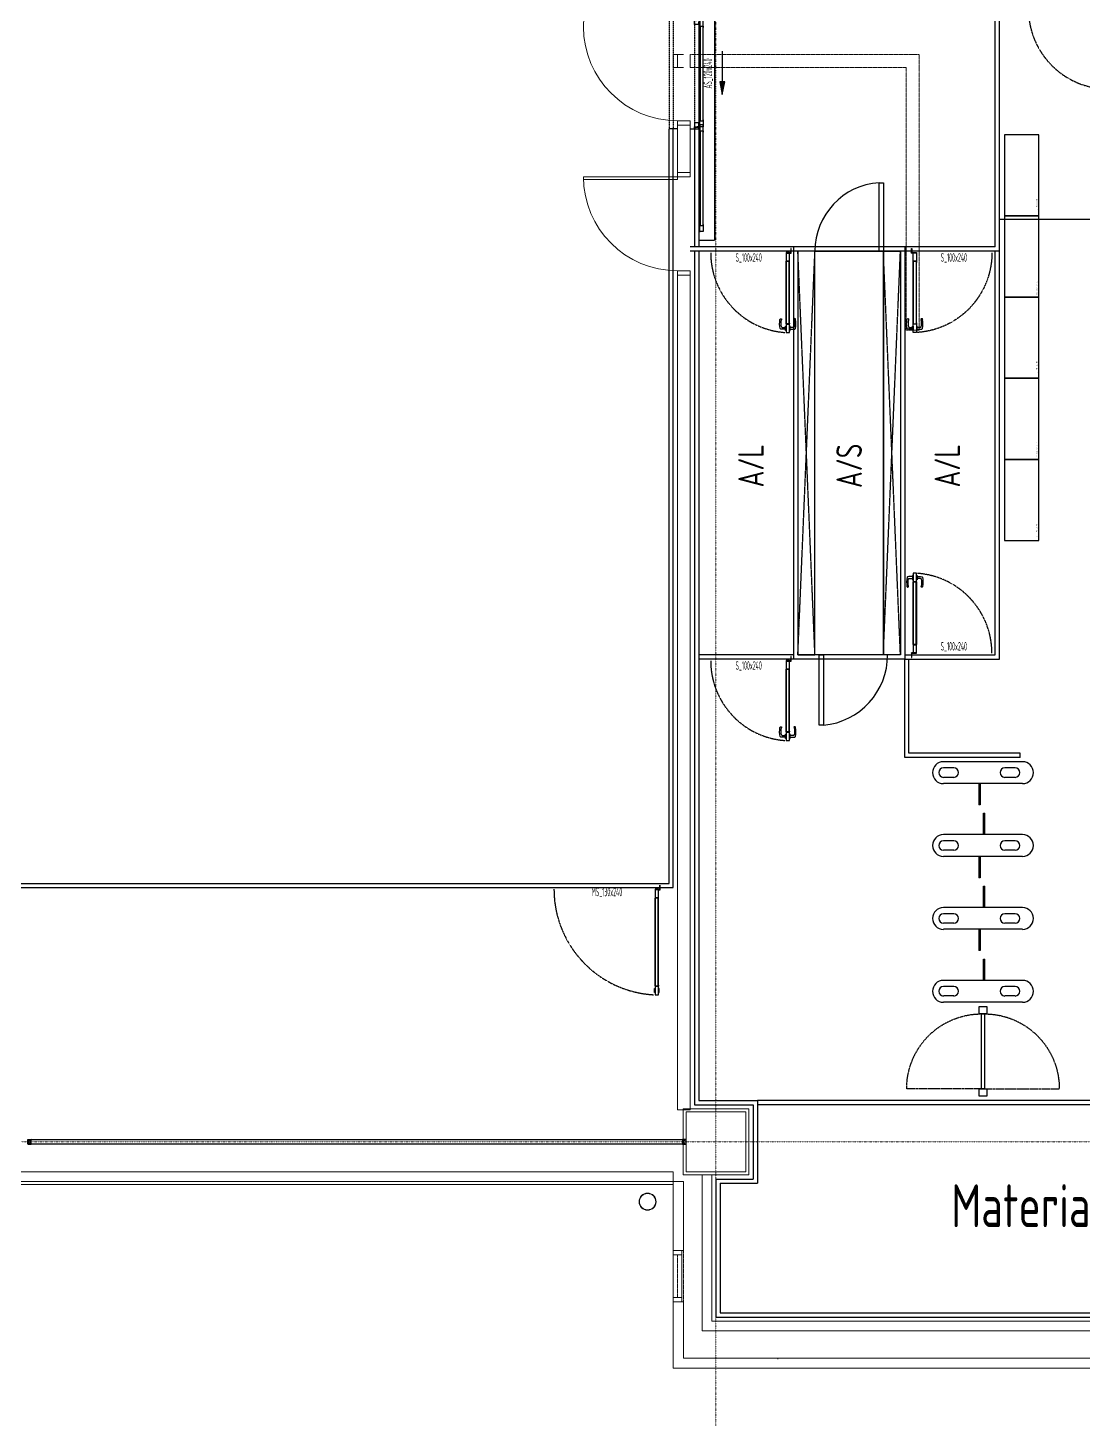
# Model space of a CAD drawing. Extents: x -32000 to 290600, y -106160 to 131250.
# Drawn here: x 235550 to 247895, y -3245 to 13038 of the extents above; entities that cross this region are included whole.
import ezdxf
from ezdxf.enums import TextEntityAlignment as Align

# ---------------------------------------------------------------- set-up
doc = ezdxf.new("R2010")
doc.units = 0
doc.header["$LTSCALE"] = 5
for name, pattern in [('H12PL3$0$JJP_三點線', [0.9, 0.3, -0.15, 0, -0.15, 0, -0.15, 0, -0.15]), ('H12PL3$0$JJP_虛線(退縮線、投影線、地下室範圍、非屬本工程、圖面分區)', [0.45, 0.3, -0.15]), ('XFDP30$0$18P3-XFDPB1-TG$0$14P5-XFDP10-TG$0$HIDDEN', [0.3, 0.2, -0.1]), ('XFDP30$0$HIDDEN', [0.3, 0.2, -0.1]), ('XFDP30$0$HIDDEN2', [0.1875, 0.125, -0.0625])]:
    doc.linetypes.add(name, pattern=pattern)
for name, color, linetype in [('H12PL3$0$A-OBJE-MEP', 252, 'Continuous'), ('H12PL3$0$A-WALL-EX', 252, 'Continuous'), ('H12PL3$0$A-WALL-IN', 252, 'Continuous'), ('H12PL3$0$Door', 252, 'Continuous'), ('H12PL3$0$S-COL', 252, 'Continuous'), ('H12PL3$0$S-GRID', 252, 'Continuous'), ('H12PL3$0$Window', 252, 'Continuous'), ('XFDP30$0$A-C1-PVC', 9, 'XFDP30$0$ZIGZAG'), ('XFDP30$0$A-CR-TXT', 9, 'Continuous'), ('XFDP30$0$A-Door (50K)', 9, 'Continuous'), ('XFDP30$0$A-Door (8K)', 9, 'Continuous'), ('XFDP30$0$A-EQ (50K)', 9, 'Continuous'), ('XFDP30$0$A-Partition-Col (50K)', 9, 'Continuous'), ('XFDP30$0$A-W-P1S (50K)', 9, 'Continuous'), ('XFDP30$0$A-W-P1S (8K)', 9, 'Continuous'), ('XFDP30$0$A-W-P2D (50K)', 9, 'Continuous'), ('XFDP30$0$A-W-P2D (8K)', 9, 'Continuous'), ('XFDP30$0$A-W-R1 (Rockwool) (50K)', 9, 'Continuous'), ('XFDP30$0$B-Eq pattern (Belong to quotation) (50K)', 9, 'Continuous'), ('XFDP30$0$TG-a-as (50K)', 9, 'Continuous')]:
    doc.layers.add(name, color=color, linetype=linetype)
doc.styles.add('XFDP30$0$AA-TXT', font='isocp.shx', dxfattribs={"width": 0.8, "bigfont": 'china.shx'})
doc.linetypes.add('XFDP30$0$ZIGZAG', pattern='A,0.0001,-0.2,[131,ltypeshp.shx,S=0.2,R=0,X=-0.2,Y=0],-0.4,[131,ltypeshp.shx,S=0.2,R=180,X=0.2,Y=0],-0.2', length=0.8001)

# ---------------------------------------------------------------- blocks, each defined once
blk = doc.blocks.new('XFDP30$0$GAD2205')
blk.add_lwpolyline([(0, 1), (0, 1), (-18, 1, -0.414214), (-18, 2), (-18, 3, -0.414214), (-18, 3), (-14, 3, 0.414214), (-13, 4), (-13, 4, 0.414214), (-14, 4), (-18, 4, -0.414214), (-18, 5), (-18, 12, -0.414214), (-18, 12), (-18, 12, 0.414214), (-18, 12), (-18, 14, 0.72636), (-19, 14), (-19, 13, 0.158507), (-19, 13), (-19, 0, 0.414214), (-19, 0), (19, 0, 0.414214), (19, 0), (19, 13, 0.158507), (19, 13), (19, 14, 0.72636), (18, 14), (18, 12, 0.414214), (18, 12, -0.414214), (18, 12), (18, 5, -0.414214), (18, 4), (14, 4, 0.414214), (13, 4), (13, 4, 0.414214), (14, 3), (18, 3, -0.414214), (18, 3), (18, 2, -0.414214), (18, 1), (0, 1)], format="xyb", close=True)
blk = doc.blocks.new('XFDP30$0$Door-S100')
for p, q in [((8.8, 90.4), (8.8, 95.3)), ((8.8, 95.3), (9.6, 95.3)), ((9.6, 90.4), (8.8, 90.4)), ((9.6, 95.3), (9.6, 90.4)), ((9.6, 94), (13.6, 94)), ((13.5, 91.8), (9.6, 91.8)), ((13.6, 94), (15, 93.9))]:
    blk.add_line(p, q)
at = {"ltscale": 5}
for points in [[(8.8, 87.8), (8.8, 97.9), (4.8, 97.9), (4.8, 87.8)], [(5, 87.5), (5, 14.8), (5, 14.8), (5, 87.5)], [(8.6, 14.8), (8.5, 14.8), (8.5, 87.5), (8.6, 87.5)], [(8.8, 4.3), (8.8, 14.4), (4.8, 14.4), (4.8, 4.3)]]:
    blk.add_lwpolyline(points, close=True, dxfattribs=at)
blk.add_lwpolyline([(4, 94), (0, 94), (-1.4, 93.9, 0.327495), (-2.2, 93.2, 0.089847), (-2.4, 82.5, 1.144881), (-0.5, 82.9, -0.137079), (-0.5, 91.3, -0.349357), (0, 91.8), (4, 91.8)], format="xyb")
blk.add_lwpolyline([(4.8, 90.4), (4.8, 95.3), (4, 95.3), (4, 90.4)], close=True)
blk.add_lwpolyline([(4.8, 87.9), (4.8, 86.7, 0.158507), (4.9, 86.7), (4.9, 86.5, 0.72636), (5, 86.6), (5, 86.7, 0.414214), (5, 86.7, -0.414214), (4.9, 86.8), (4.9, 87.5, -0.414214), (5, 87.5), (5.4, 87.5, 0.414214), (5.4, 87.5), (5.4, 87.6, 0.414214), (5.4, 87.6), (5, 87.6, -0.414214), (4.9, 87.6), (4.9, 87.8, -0.414214), (5, 87.8), (6.8, 87.8), (6.8, 87.8), (6.8, 87.8), (8.6, 87.8, -0.414214), (8.6, 87.8), (8.6, 87.6, -0.414214), (8.6, 87.6), (8.2, 87.6, 0.414214), (8.1, 87.6), (8.1, 87.5, 0.414214), (8.2, 87.5), (8.6, 87.5, -0.414214), (8.6, 87.5), (8.6, 86.8, -0.414214), (8.6, 86.7), (8.6, 86.7, 0.414214), (8.6, 86.7), (8.6, 86.6, 0.72636), (8.6, 86.5), (8.7, 86.7, 0.158507), (8.7, 86.7), (8.7, 87.9, 0.414214), (8.7, 87.9), (4.9, 87.9, 0.414214)], format="xyb", close=True, dxfattribs=at)
at = {"ltscale": 500}
for points in [[(3.2, -0.6), (3.2, 3.9), (3, 3.9), (3, -0.6)], [(8.5, 4.8), (4, 4.8), (4, 4.6), (8.5, 4.6)]]:
    blk.add_lwpolyline(points, close=True, dxfattribs=at)
at = {"linetype": 'XFDP30$0$HIDDEN', "ltscale": 0.1}
blk.add_arc((3.4, 4.4), 93.6, 0, 86.0689, dxfattribs=at)
at = {"extrusion": (0, 0, -1)}
for centre, major_axis, start_param, end_param in [((13.5, 91.2), (-0.417, 0.417), 0.901482, 2.245889), ((15, 82.6), (0.707, 0.707), 0.872811, 4.284184), ((-0.8, 87.1), (10.9, 10.9), 0.51383, 1.058752), ((14.9, 93), (-0.624, 0.624), 0.866962, 2.13291), ((-13.8, 87.3), (21.3, 21.3), 0.585307, 0.943734)]:
    blk.add_ellipse(centre, major_axis=major_axis, ratio=1, start_param=start_param, end_param=end_param, dxfattribs=at)
at = {"ltscale": 500, "extrusion": (0, 0, -1)}
blk.add_ellipse((3.4, 4.4), major_axis=(-0.495, 0.495), ratio=1, start_param=5.497787, end_param=11.780972, dxfattribs=at)
at = {"ltscale": 5, "xscale": 0.1000000000058208, "yscale": 0.1000000000058208, "zscale": 0.1000000000058208}
blk.add_blockref('XFDP30$0$GAD2205', (6.8, 14.3), dxfattribs=at)
at = {"color": 9, "style": 'XFDP30$0$AA-TXT', "width": 0.45}
blk.add_attdef('100X240', text='', height=10, dxfattribs=at).set_placement((52.5, 10), align=Align.MIDDLE_CENTER)
blk = doc.blocks.new('XFDP30$0$~boots_95 x 40 x 200')
for p, q in [((950, 400), (0, 400)), ((0, 400), (0, 0)), ((950, 0), (950, 400)), ((0, 0), (950, 0)), ((0, 0), (950, 0))]:
    blk.add_line(p, q)
blk.add_lwpolyline([(0, 0), (475, 0)])
at = {"color": 1, "style": 'XFDP30$0$AA-TXT', "width": 0.8}
blk.add_text('clean shoe: 95 x 40 x 200', height=11.7, dxfattribs=at).set_placement((25.2, 15.5))
blk = doc.blocks.new('XFDP30$0$GA2606')
blk.add_lwpolyline([(-13, 1), (-13, 0), (-16, 0), (-16, 0), (-16, 0), (-19, 0, -0.902738), (-19, 1), (-10, 3, 0.298217), (-9, 2), (-2, 2, 0.414214), (-2, 3), (-2, 18), (-2, 18), (-2, 20, -0.668179), (-2, 20), (0, 18), (0, 0), (0, 0), (-2, 0)], format="xyb", close=True)
blk = doc.blocks.new('XFDP30$0$Door-120x000_AS')
at = {"ltscale": 5}
blk.add_hatch(color=256, dxfattribs=at).paths.add_polyline_path([(50.4, 32.9), (50.4, 26.9), (35.4, 29.9)])
for p, q in [((35.4, 29.9), (50.4, 32.9)), ((50.4, 32.9), (50.4, 26.9)), ((50.4, 26.9), (35.4, 29.9)), ((86.4, 29.9), (50.4, 29.9))]:
    blk.add_line(p, q)
at = {"color": 9, "linetype": 'XFDP30$0$HIDDEN2'}
blk.add_lwpolyline([(-135, 21), (132.5, 21), (132.5, 2.5), (-135, 2.5)], close=True, dxfattribs=at)
at = {"color": 1, "linetype": 'XFDP30$0$HIDDEN2'}
for points in [[(-125, 3.8), (-116.7, 3.8, 0.158507), (-116.7, 3.8), (-116.6, 3.9, 0.72636), (-116.6, 4), (-116.8, 4, 0.414214), (-116.8, 3.9, -0.414214), (-116.8, 3.9), (-117.5, 3.9, -0.414214), (-117.6, 4), (-117.6, 4.4, 0.414214), (-117.6, 4.4), (-117.6, 4.4, 0.414214), (-117.7, 4.4), (-117.7, 4, -0.414214), (-117.7, 3.9), (-117.8, 3.9, -0.414214), (-117.9, 4), (-117.9, 5.7), (-117.9, 5.8), (-117.9, 5.8), (-117.9, 7.6, -0.414214), (-117.8, 7.6), (-117.7, 7.6, -0.414214), (-117.7, 7.6), (-117.7, 7.1, 0.414214), (-117.6, 7.1), (-117.6, 7.1, 0.414214), (-117.6, 7.1), (-117.6, 7.6, -0.414214), (-117.5, 7.6), (-116.8, 7.6, -0.414214), (-116.8, 7.6), (-116.8, 7.6, 0.414214), (-116.8, 7.6), (-116.6, 7.6, 0.72636), (-116.6, 7.6), (-116.7, 7.7, 0.158507), (-116.7, 7.7), (-125, 7.7, 0.414214), (-125, 7.7), (-125, 3.9, 0.414214)], [(0, 3.8), (-8.3, 3.8, -0.158507), (-8.3, 3.8), (-8.4, 3.9, -0.72636), (-8.4, 4), (-8.2, 4, -0.414214), (-8.2, 3.9, 0.414214), (-8.2, 3.9), (-7.5, 3.9, 0.414214), (-7.4, 4), (-7.4, 4.4, -0.414214), (-7.4, 4.4), (-7.4, 4.4, -0.414214), (-7.3, 4.4), (-7.3, 4, 0.414214), (-7.3, 3.9), (-7.2, 3.9, 0.414214), (-7.1, 4), (-7.1, 5.7), (-7.1, 5.8), (-7.1, 5.8), (-7.1, 7.6, 0.414214), (-7.2, 7.6), (-7.3, 7.6, 0.414214), (-7.3, 7.6), (-7.3, 7.1, -0.414214), (-7.4, 7.1), (-7.4, 7.1, -0.414214), (-7.4, 7.1), (-7.4, 7.6, 0.414214), (-7.5, 7.6), (-8.2, 7.6, 0.414214), (-8.2, 7.6), (-8.2, 7.6, -0.414214), (-8.2, 7.6), (-8.4, 7.6, -0.72636), (-8.4, 7.6), (-8.3, 7.7, -0.158507), (-8.3, 7.7), (0, 7.7, -0.414214), (0, 7.7), (0, 3.9, -0.414214)]]:
    blk.add_lwpolyline(points, format="xyb", close=True, dxfattribs=at)
blk.add_lwpolyline([(-117.6, 4), (-117.6, 7.5), (-7.4, 7.5), (-7.4, 4)], close=True, dxfattribs=at)
for points in [[(-2.3, -0.5, 0.070096), (-2.3, -0.5, 0.334236), (-2.2, -0.5, 0.795363), (-2.2, -0.4), (-2.6, -0.4, -0.414214), (-2.7, -0.3), (-2.7, 0.3, -0.414214), (-2.6, 0.4), (-2.2, 0.4, 0.795363), (-2.2, 0.5, 0.334236), (-2.3, 0.5, 0.070096), (-2.3, 0.5, 0.06212), (-2.3, 0.5, -0.357966), (-2.3, 0.5, -0.114149), (-2.3, 0.5), (-2.5, 0.6, 0.520559), (-2.5, 0.6, -0.09816), (-2.5, 0.6, -0.704497), (-2.6, 0.6, 0.231019), (-2.7, 0.8, -0.259663), (-2.7, 0.8), (-2.7, 1.5, 0.250846), (-2.7, 1.6, 0.148829), (-2.7, 1.6), (-2.8, 1.9, 0.835879), (-3, 1.9), (-3, -1.9, 0.835879), (-2.8, -1.9), (-2.7, -1.6, 0.148829), (-2.7, -1.6, 0.250846), (-2.7, -1.5), (-2.7, -0.8, -0.259663), (-2.7, -0.8, 0.231019), (-2.6, -0.6, -0.704497), (-2.5, -0.6, -0.09816), (-2.5, -0.6, 0.520559), (-2.5, -0.6), (-2.3, -0.5, -0.114149), (-2.3, -0.5, -0.357966), (-2.3, -0.5, 0.06212)], [(-2.5, 3.8), (5.8, 3.8, 0.158507), (5.8, 3.8), (5.9, 3.9, 0.72636), (5.9, 4), (5.7, 4, 0.414214), (5.7, 3.9, -0.414214), (5.7, 3.9), (5, 3.9, -0.414214), (4.9, 4), (4.9, 4.4, 0.414214), (4.9, 4.4), (4.9, 4.4, 0.414214), (4.8, 4.4), (4.8, 4, -0.414214), (4.8, 3.9), (4.7, 3.9, -0.414214), (4.6, 4), (4.6, 5.7), (4.6, 5.8), (4.6, 5.8), (4.6, 7.6, -0.414214), (4.7, 7.6), (4.8, 7.6, -0.414214), (4.8, 7.6), (4.8, 7.1, 0.414214), (4.9, 7.1), (4.9, 7.1, 0.414214), (4.9, 7.1), (4.9, 7.6, -0.414214), (5, 7.6), (5.7, 7.6, -0.414214), (5.7, 7.6), (5.7, 7.6, 0.414214), (5.7, 7.6), (5.9, 7.6, 0.72636), (5.9, 7.6), (5.8, 7.7, 0.158507), (5.8, 7.7), (-2.5, 7.7, 0.414214), (-2.5, 7.7), (-2.5, 3.9, 0.414214)], [(122.5, 3.8), (114.2, 3.8, -0.158507), (114.2, 3.8), (114.1, 3.9, -0.72636), (114.1, 4), (114.3, 4, -0.414214), (114.3, 3.9, 0.414214), (114.3, 3.9), (115, 3.9, 0.414214), (115.1, 4), (115.1, 4.4, -0.414214), (115.1, 4.4), (115.1, 4.4, -0.414214), (115.2, 4.4), (115.2, 4, 0.414214), (115.2, 3.9), (115.3, 3.9, 0.414214), (115.4, 4), (115.4, 5.7), (115.4, 5.8), (115.4, 5.8), (115.4, 7.6, 0.414214), (115.3, 7.6), (115.2, 7.6, 0.414214), (115.2, 7.6), (115.2, 7.1, -0.414214), (115.1, 7.1), (115.1, 7.1, -0.414214), (115.1, 7.1), (115.1, 7.6, 0.414214), (115, 7.6), (114.3, 7.6, 0.414214), (114.3, 7.6), (114.3, 7.6, -0.414214), (114.3, 7.6), (114.1, 7.6, -0.72636), (114.1, 7.6), (114.2, 7.7, -0.158507), (114.2, 7.7), (122.5, 7.7, -0.414214), (122.5, 7.7), (122.5, 3.9, -0.414214)], [(122.3, -0.5, -0.070096), (122.3, -0.5, -0.334236), (122.2, -0.5, -0.795363), (122.2, -0.4), (122.6, -0.4, 0.414214), (122.7, -0.3), (122.7, 0.3, 0.414214), (122.6, 0.4), (122.2, 0.4, -0.795363), (122.2, 0.5, -0.334236), (122.3, 0.5, -0.070096), (122.3, 0.5, -0.06212), (122.3, 0.5, 0.357966), (122.3, 0.5, 0.114149), (122.3, 0.5), (122.5, 0.6, -0.520559), (122.5, 0.6, 0.09816), (122.5, 0.6, 0.704497), (122.6, 0.6, -0.231019), (122.7, 0.8, 0.259663), (122.7, 0.8), (122.7, 1.5, -0.250846), (122.7, 1.6, -0.148829), (122.7, 1.6), (122.8, 1.9, -0.835879), (123, 1.9), (123, -1.9, -0.835879), (122.8, -1.9), (122.7, -1.6, -0.148829), (122.7, -1.6, -0.250846), (122.7, -1.5), (122.7, -0.8, 0.259663), (122.7, -0.8, -0.231019), (122.6, -0.6, 0.704497), (122.5, -0.6, 0.09816), (122.5, -0.6, -0.520559), (122.5, -0.6), (122.3, -0.5, 0.114149), (122.3, -0.5, 0.357966), (122.3, -0.5, -0.06212)]]:
    blk.add_lwpolyline(points, format="xyb", close=True)
for points in [[(-2.5, 2.5), (2.5, 2.5), (2.5, -2.5), (-2.5, -2.5)], [(4.9, 4), (4.9, 7.5), (115.1, 7.5), (115.1, 4)], [(122.5, 2.5), (117.5, 2.5), (117.5, -2.5), (122.5, -2.5)]]:
    blk.add_lwpolyline(points, close=True)
at = {"ltscale": 5}
for points in [[(2.5, 2.5), (0, 2.5), (0, 3.8), (2.5, 3.8)], [(117.5, 2.5), (120, 2.5), (120, 3.8), (117.5, 3.8)]]:
    blk.add_lwpolyline(points, close=True, dxfattribs=at)
at = {"yscale": 0.09999999999990905}
for p, xscale, zscale, rotation in [((-2.5, 2.5), 0.09999999999990905, 0.09999999999990905, 90), ((122.5, 2.5), -0.09999999999990905, 0.1, 270), ((-2.5, -2.5), -0.09999999999990905, 0.1, 90), ((122.5, -2.5), 0.09999999999990905, 0.09999999999990905, 270)]:
    blk.add_blockref('XFDP30$0$GA2606', p, dxfattribs=dict(at, xscale=xscale, zscale=zscale, rotation=rotation))
at = {"color": 9, "style": 'XFDP30$0$AA-TXT', "width": 0.45}
blk.add_attdef('120x240', text='', height=10, dxfattribs=at).set_placement((60, 14.4), align=Align.MIDDLE)
blk = doc.blocks.new('XFDP30$0$AS_Big')
at = {"layer": 'XFDP30$0$TG-a-as (50K)', "linetype": 'XFDP30$0$HIDDEN2'}
for p, q in [((35117.5, 6885), (34645, 6905)), ((35117.5, 6905), (34645, 6885)), ((35117.5, 6785), (34645, 6805)), ((35117.5, 6805), (34645, 6785))]:
    blk.add_line(p, q, dxfattribs=at)
at = {"layer": 'XFDP30$0$TG-a-as (50K)'}
for points in [[(35117.5, 6905), (35117.5, 6885), (34645, 6885), (34645, 6905)], [(34645, 6885), (34645, 6880), (34565, 6880), (34565, 6885)], [(35117.5, 6885), (35117.5, 6805), (34645, 6805), (34645, 6885)], [(35117.5, 6810), (35117.5, 6815), (35200, 6815), (35200, 6810)], [(35117.5, 6785), (35117.5, 6805), (34645, 6805), (34645, 6785)]]:
    blk.add_lwpolyline(points, close=True, dxfattribs=at)
for centre, radius, start, end in [((35117.7, 6807.4), 82.6, 5.3082, 90.1445), ((34645.1, 6885.3), 80.3, 183.7835, 269.9117)]:
    blk.add_arc(centre, radius, start, end, dxfattribs=at)
blk = doc.blocks.new('XFDP30$0$A$C189771DD')
at = {"linetype": 'XFDP30$0$18P3-XFDPB1-TG$0$14P5-XFDP10-TG$0$HIDDEN'}
for p, q in [((110, 104), (110, 204)), ((110, 100), (110, 0))]:
    blk.add_line(p, q, dxfattribs=at)
for points in [[(0, 97), (10, 97), (10, 107), (0, 107)], [(10, 104), (10, 100), (110, 100), (110, 104)], [(110, 97), (120, 97), (120, 107), (110, 107)]]:
    blk.add_lwpolyline(points, close=True)
for centre, start, end in [((110, 104), 89.9984, 180.0016), ((110, 100), 179.9984, 270.0016)]:
    blk.add_arc(centre, 100, start, end, dxfattribs=at)
blk = doc.blocks.new('XFDP30$0$TP1-50-Partition_Col-side')
blk.add_lwpolyline([(-2.5, -4), (-2.5, -3.9), (-2.6, -3.9), (-2.5, -3), (-2.5, -0.3), (-2.4, -0.2), (-0.7, -0.2), (-0.5, -0.2), (-0.1, -0.2), (0, -0.2), (0, -0.2), (0.5, -0.2), (0.6, -0.2), (2.4, -0.2), (2.5, -0.3), (2.5, -3), (2.6, -3.9), (2.5, -3.9), (2.5, -4), (2.7, -4), (2.7, 0), (-2.7, 0), (-2.7, -4)], close=True)
for points in [[(-1.6, -2.1), (-2.3, -2.1, 0.414213), (-2.4, -2.2), (-2.4, -3.6), (-2.5, -3.6), (-2.5, -2.2, -0.414213), (-2.3, -2), (-1.6, -2), (-1.6, -2.1)], [(1.6, -2.1), (2.3, -2.1, -0.414213), (2.4, -2.2), (2.4, -3.6), (2.5, -3.6), (2.5, -2.2, 0.414213), (2.3, -2), (1.6, -2), (1.6, -2.1)]]:
    blk.add_lwpolyline(points, format="xyb")
blk.add_lwpolyline([(2.2, -3.6), (-2.2, -3.6, -0.414214), (-2.3, -3.5), (-2.3, -2.6, -0.414214), (-2.2, -2.5), (-1.3, -2.5, 0.414214), (-1.1, -2.3), (-1.1, -2.2, 0.414214), (-1.3, -2.1), (-1.9, -2.1), (-1.9, -2.1), (-1.3, -2.1, -0.414214), (-1.2, -2.2), (-1.2, -2.3, -0.414214), (-1.3, -2.4), (-2.2, -2.4, 0.414214), (-2.4, -2.6), (-2.4, -3.5, 0.414214), (-2.2, -3.6), (2.2, -3.6, 0.414214), (2.4, -3.5), (2.4, -2.6, 0.414214), (2.2, -2.4), (1.3, -2.4, -0.414214), (1.2, -2.3), (1.2, -2.2, -0.414214), (1.3, -2.1), (1.9, -2.1), (1.9, -2.1), (1.3, -2.1, 0.414214), (1.1, -2.2), (1.1, -2.3, 0.414214), (1.3, -2.5), (2.2, -2.5, -0.414214), (2.3, -2.6), (2.3, -3.5, -0.414214)], format="xyb", close=True)
blk = doc.blocks.new('XFDP30$0$Door-S130a')
for p, q in [((8.8, 120.4), (8.8, 125.3)), ((8.8, 125.3), (9.6, 125.3)), ((9.6, 120.4), (8.8, 120.4)), ((9.6, 125.3), (9.6, 120.4))]:
    blk.add_line(p, q)
blk.add_lwpolyline([(4.8, 120.4), (4.8, 125.3), (4, 125.3), (4, 120.4)], close=True)
at = {"ltscale": 5}
for points in [[(8.8, 117.8), (8.8, 127.9), (4.8, 127.9), (4.8, 117.8)], [(5, 117.5), (5, 14.8), (5, 14.8), (5, 117.5)], [(8.6, 14.8), (8.5, 14.8), (8.5, 117.5), (8.6, 117.5)], [(8.8, 4.3), (8.8, 14.4), (4.8, 14.4), (4.8, 4.3)]]:
    blk.add_lwpolyline(points, close=True, dxfattribs=at)
blk.add_lwpolyline([(4.8, 117.9), (4.8, 116.7, 0.158507), (4.9, 116.7), (4.9, 116.5, 0.72636), (5, 116.6), (5, 116.7, 0.414214), (5, 116.7, -0.414214), (4.9, 116.8), (4.9, 117.5, -0.414214), (5, 117.5), (5.4, 117.5, 0.414214), (5.4, 117.5), (5.4, 117.6, 0.414214), (5.4, 117.6), (5, 117.6, -0.414214), (4.9, 117.6), (4.9, 117.8, -0.414214), (5, 117.8), (6.8, 117.8), (6.8, 117.8), (6.8, 117.8), (8.6, 117.8, -0.414214), (8.6, 117.8), (8.6, 117.6, -0.414214), (8.6, 117.6), (8.2, 117.6, 0.414214), (8.1, 117.6), (8.1, 117.5, 0.414214), (8.2, 117.5), (8.6, 117.5, -0.414214), (8.6, 117.5), (8.6, 116.8, -0.414214), (8.6, 116.7), (8.6, 116.7, 0.414214), (8.6, 116.7), (8.6, 116.6, 0.72636), (8.6, 116.5), (8.7, 116.7, 0.158507), (8.7, 116.7), (8.7, 117.9, 0.414214), (8.7, 117.9), (4.9, 117.9, 0.414214)], format="xyb", close=True, dxfattribs=at)
at = {"ltscale": 500}
for points in [[(3.2, -0.6), (3.2, 3.9), (3, 3.9), (3, -0.6)], [(8.5, 4.8), (4, 4.8), (4, 4.6), (8.5, 4.6)]]:
    blk.add_lwpolyline(points, close=True, dxfattribs=at)
at = {"linetype": 'XFDP30$0$HIDDEN', "ltscale": 0.1}
blk.add_arc((3.4, 4.4), 123.6, 0, 86.7594, dxfattribs=at)
at = {"ltscale": 500, "extrusion": (0, 0, -1)}
blk.add_ellipse((3.4, 4.4), major_axis=(-0.495, 0.495), ratio=1, start_param=5.497787, end_param=11.780972, dxfattribs=at)
at = {"ltscale": 5, "xscale": 0.1000000000058208, "yscale": 0.1000000000058208, "zscale": 0.1000000000058208}
blk.add_blockref('XFDP30$0$GAD2205', (6.8, 14.3), dxfattribs=at)
at = {"color": 9, "style": 'XFDP30$0$AA-TXT', "width": 0.45}
blk.add_attdef('130X240', text='', height=10, dxfattribs=at).set_placement((65, 10), align=Align.MIDDLE_CENTER)
blk = doc.blocks.new('XFDP30')
at = {"layer": 'XFDP30$0$A-C1-PVC', "ltscale": 0.25}
blk.add_line((246916, 10800), (259225, 10800), dxfattribs=at)
at = {"layer": 'XFDP30$0$A-EQ (50K)'}
for p, q in [((247186, 4449), (246261, 4449)), ((246381, 4376), (246261, 4376)), ((246381, 4266), (246261, 4266)), ((247099, 4376), (246979, 4376)), ((247099, 4266), (246979, 4266)), ((247186, 4194), (246261, 4194)), ((246676, 4194), (246676, 3944)), ((246691, 4194), (246691, 3944)), ((246691, 3944), (246676, 3944)), ((246731, 3596), (246731, 3846)), ((246731, 3846), (246746, 3846)), ((246746, 3596), (246746, 3846)), ((247186, 3596), (246261, 3596)), ((246381, 3523), (246261, 3523)), ((247099, 3523), (246979, 3523)), ((246381, 3413), (246261, 3413)), ((247186, 3341), (246261, 3341)), ((246676, 3341), (246676, 3091)), ((246691, 3341), (246691, 3091)), ((247099, 3413), (246979, 3413)), ((246691, 3091), (246676, 3091)), ((246731, 2743), (246731, 2993)), ((246731, 2993), (246746, 2993)), ((246746, 2743), (246746, 2993)), ((247186, 2743), (246261, 2743)), ((246381, 2670), (246261, 2670)), ((247099, 2670), (246979, 2670)), ((246381, 2560), (246261, 2560)), ((247186, 2488), (246261, 2488)), ((246676, 2488), (246676, 2238)), ((246691, 2488), (246691, 2238)), ((247099, 2560), (246979, 2560)), ((246691, 2238), (246676, 2238)), ((246731, 1890), (246731, 2140)), ((246731, 2140), (246746, 2140)), ((246746, 1890), (246746, 2140)), ((247186, 1890), (246261, 1890)), ((246381, 1818), (246261, 1818)), ((247099, 1818), (246979, 1818)), ((246381, 1708), (246261, 1708)), ((247186, 1635), (246261, 1635)), ((247099, 1708), (246979, 1708))]:
    blk.add_line(p, q, dxfattribs=at)
for centre, radius, start, end in [((246261, 4321), 128, 90, 270), ((247186, 4321), 128, 270, 90), ((246261, 4321), 55, 90, 270), ((246381, 4321), 55, 270, 90), ((246979, 4321), 55, 90, 270), ((247099, 4321), 55, 270, 90), ((246261, 3468), 128, 90, 270), ((247186, 3468), 128, 270, 90), ((246261, 3468), 55, 90, 270), ((246381, 3468), 55, 270, 90), ((246979, 3468), 55, 90, 270), ((247099, 3468), 55, 270, 90), ((246261, 2615), 128, 90, 270), ((246261, 2615), 55, 90, 270), ((246381, 2615), 55, 270, 90), ((246979, 2615), 55, 90, 270), ((247099, 2615), 55, 270, 90), ((247186, 2615), 128, 270, 90), ((246261, 1762), 128, 90, 270), ((246261, 1762), 55, 90, 270), ((246381, 1762), 55, 270, 90), ((246979, 1762), 55, 90, 270), ((247099, 1762), 55, 270, 90), ((247186, 1762), 128, 270, 90)]:
    blk.add_arc(centre, radius, start, end, dxfattribs=at)
at = {"layer": 'XFDP30$0$A-W-P1S (50K)', "linetype": 'XFDP30$0$HIDDEN2'}
for p, q in [((243350, 13125), (243350, 11855)), ((243400, 13125), (243400, 11855))]:
    blk.add_line(p, q, dxfattribs=at)
at = {"layer": 'XFDP30$0$A-W-P1S (50K)'}
for p, q in [((243301, 11855), (243400, 11855)), ((243350, 10425), (243350, 435)), ((243400, 10425), (243400, 485)), ((244508, 10475), (244508, 5650)), ((244558, 10425), (244558, 5700)), ((245758, 10425), (245758, 5700)), ((245808, 10475), (245808, 5650)), ((245758, 5700), (244558, 5700)), ((245808, 5650), (244508, 5650)), ((243350, 435), (244035, 435)), ((243400, 485), (244085, 485)), ((244035, 435), (244035, -435)), ((244085, 485), (244085, -485)), ((243600, -435), (244035, -435)), ((243600, -435), (243600, -2050)), ((243650, -485), (244085, -485)), ((243650, -485), (243650, -2000)), ((243600, -2050), (259225, -2050)), ((243650, -2000), (259175, -2000))]:
    blk.add_line(p, q, dxfattribs=at)
at = {"layer": 'XFDP30$0$A-W-P1S (8K)', "linetype": 'XFDP30$0$HIDDEN2'}
for p, q in [((243051, 13125), (243051, 11855)), ((243101, 13125), (243101, 11855))]:
    blk.add_line(p, q, dxfattribs=at)
at = {"layer": 'XFDP30$0$A-W-P1S (8K)'}
for p, q in [((243051, 3025), (243051, 11855)), ((243150, 11855), (243051, 11855)), ((243101, 2975, 0), (243101, 11855)), ((243350, 11855), (243350, 10475)), ((243400, 11855), (243400, 10475)), ((216600, 3025, 0), (243051, 3025, 0)), ((216600, 2975, 0), (243101, 2975, 0))]:
    blk.add_line(p, q, dxfattribs=at)
at = {"layer": 'XFDP30$0$A-W-P2D (50K)'}
for p, q in [((246866, 5700), (246866, 10425)), ((246916, 5650), (246916, 10425)), ((244508, 5700), (243400, 5700)), ((245808, 5700), (246866, 5700)), ((244508, 5650), (243400, 5650)), ((245808, 5650), (246916, 5650)), ((245808, 4499), (245808, 5650)), ((245858, 4549), (245858, 5650)), ((247160, 4499), (245808, 4499)), ((247160, 4549), (245858, 4549)), ((247160, 4499), (247160, 4549)), ((249575, 485), (244085, 485)), ((249575, 435), (244085, 435))]:
    blk.add_line(p, q, dxfattribs=at)
at = {"layer": 'XFDP30$0$A-W-P2D (8K)'}
for p, q in [((246866, 10475), (246866, 13277)), ((246916, 10425), (246916, 13277)), ((246866, 10475), (243300, 10475)), ((246916, 10425), (243300, 10425))]:
    blk.add_line(p, q, dxfattribs=at)
at = {"layer": 'XFDP30$0$A-W-R1 (Rockwool) (50K)'}
for p, q in [((243250, 25, 0), (235550, 25, 0)), ((243250, -25, 0), (235550, -25, 0))]:
    blk.add_line(p, q, dxfattribs=at)
at = {"layer": 'XFDP30$0$A-Door (50K)'}
ref = blk.add_blockref('XFDP30$0$Door-S100', (244508, 10450), dxfattribs=dict(at, xscale=10, yscale=10, zscale=10, rotation=180))
ref.add_attrib('100X240', 'S_100x240', dxfattribs={"layer": '0', "color": 9, "height": 100, "rotation": 180, "style": 'XFDP30$0$AA-TXT', "text_generation_flag": 6, "width": 0.45}).set_placement((243983, 10350), align=Align.MIDDLE_CENTER)
ref = blk.add_blockref('XFDP30$0$Door-S100', (245858, 10450), dxfattribs=dict(at, xscale=-10, yscale=10, zscale=10, rotation=180))
ref.add_attrib('100X240', 'S_100x240', dxfattribs={"layer": '0', "color": 9, "height": 100, "rotation": 180, "style": 'XFDP30$0$AA-TXT', "text_generation_flag": 6, "width": 0.45}).set_placement((246383, 10350), align=Align.MIDDLE_CENTER)
ref = blk.add_blockref('XFDP30$0$Door-S100', (245858, 5675), dxfattribs=dict(at, xscale=10, yscale=10, zscale=10))
ref.add_attrib('100X240', 'S_100x240', dxfattribs={"layer": '0', "color": 9, "height": 100, "rotation": 180, "style": 'XFDP30$0$AA-TXT', "text_generation_flag": 6, "width": 0.45}).set_placement((246383, 5800), align=Align.MIDDLE_CENTER)
ref = blk.add_blockref('XFDP30$0$Door-S100', (244508, 5675), dxfattribs=dict(at, xscale=10, yscale=10, zscale=10, rotation=180))
ref.add_attrib('100X240', 'S_100x240', dxfattribs={"layer": '0', "color": 9, "height": 100, "rotation": 180, "style": 'XFDP30$0$AA-TXT', "text_generation_flag": 6, "width": 0.45}).set_placement((243983, 5575), align=Align.MIDDLE_CENTER)
ref = blk.add_blockref('XFDP30$0$Door-S130a', (242975, 3000, 0), dxfattribs=dict(at, xscale=10, yscale=10, zscale=10, rotation=180))
ref.add_attrib('130X240', 'MS_130x240', dxfattribs={"layer": '0', "color": 9, "height": 100, "style": 'XFDP30$0$AA-TXT', "width": 0.45}).set_placement((242325, 2925, 0), align=Align.MIDDLE_CENTER)
at = {"layer": 'XFDP30$0$A-Door (8K)'}
ref = blk.add_blockref('XFDP30$0$Door-120x000_AS', (243375, 11902), dxfattribs=dict(at, xscale=-10, yscale=10, zscale=10, rotation=270))
ref.add_attrib('120x240', 'AS_120x240', dxfattribs={"layer": '0', "color": 9, "height": 100, "rotation": 90, "style": 'XFDP30$0$AA-TXT', "width": 0.45}).set_placement((243510, 12503), align=Align.MIDDLE)
ref = blk.add_blockref('XFDP30$0$Door-S100', (248225, 13302), dxfattribs=dict(at, xscale=10, yscale=10, zscale=10, rotation=180))
ref.add_attrib('100X240', 'S_100x240', dxfattribs={"layer": '0', "color": 9, "height": 100, "rotation": 180, "style": 'XFDP30$0$AA-TXT', "text_generation_flag": 6, "width": 0.45}).set_placement((247700, 13202), align=Align.MIDDLE_CENTER)
at = {"layer": 'XFDP30$0$A-EQ (50K)', "linetype": 'XFDP30$0$HIDDEN', "ltscale": 0.1, "xscale": -8.75, "yscale": 8.75, "zscale": 8.75, "rotation": 90}
blk.add_blockref('XFDP30$0$A$C189771DD', (247616, 1585), dxfattribs=at)
at = {"layer": 'XFDP30$0$A-Partition-Col (50K)', "yscale": 10, "zscale": 10}
for p, xscale, rotation in [((235550, 0, 0), -10, 90), ((243250, 0), 10, 270)]:
    blk.add_blockref('XFDP30$0$TP1-50-Partition_Col-side', p, dxfattribs=dict(at, xscale=xscale, rotation=rotation))
at = {"layer": 'XFDP30$0$B-Eq pattern (Belong to quotation) (50K)', "rotation": 90}
for p in [(247375, 10837), (247375, 9887), (247375, 8937), (247375, 7987), (247375, 7037)]:
    blk.add_blockref('XFDP30$0$~boots_95 x 40 x 200', p, dxfattribs=at)
at = {"layer": 'XFDP30$0$TG-a-as (50K)', "xscale": 10, "yscale": 10, "zscale": 10, "rotation": 270}
blk.add_blockref('XFDP30$0$AS_Big', (176708, 356875), dxfattribs=at)
at = {"layer": 'XFDP30$0$A-CR-TXT', "style": 'XFDP30$0$AA-TXT', "width": 0.8}
blk.add_text('Material Storage Room', height=500, dxfattribs=at).set_placement((248902, -822), align=Align.MIDDLE)
at = {"layer": 'XFDP30$0$TG-a-as (50K)', "style": 'XFDP30$0$AA-TXT', "width": 0.8}
for s, p in [('A/L', (244010, 7912)), ('A/S', (245158, 7912)), ('A/L', (246306, 7912))]:
    blk.add_text(s, height=300, rotation=90, dxfattribs=at).set_placement(p, align=Align.MIDDLE)
blk = doc.blocks.new('H12PL3')
at = {"layer": 'H12PL3$0$A-OBJE-MEP', "lineweight": 0, "flags": 128}
blk.add_lwpolyline([(242895, -700, 1), (242705, -700, 1)], format="xyb", close=True, dxfattribs=at)
at = {"layer": 'H12PL3$0$A-OBJE-MEP', "lineweight": 0}
blk.add_circle((242800, -700), 100, dxfattribs=at)
at = {"layer": 'H12PL3$0$A-WALL-EX', "lineweight": 0}
for p, q in [((243219.5, 12725), (243099.5, 12725)), ((243099.5, 12575), (243219.5, 12575)), ((243100, -465), (185050, -465)), ((243100, -1272), (243220, -1272)), ((243100, -1872), (243220, -1872))]:
    blk.add_line(p, q, dxfattribs=at)
at = {"layer": 'H12PL3$0$A-WALL-EX', "linetype": 'H12PL3$0$JJP_虛線(退縮線、投影線、地下室範圍、非屬本工程、圖面分區)', "lineweight": 0}
for p, q in [((243099.5, 12725), (243099.5, 12575)), ((243100, -465), (243100, -2530)), ((243100, -2530), (243100, -2650)), ((243100, -2650), (243220, -2650)), ((243220, -2650), (263780, -2650))]:
    blk.add_line(p, q, dxfattribs=at)
at = {"layer": 'H12PL3$0$A-WALL-EX', "lineweight": 0, "flags": 128}
for points in [[(243100, -350), (185050, -350)], [(243100, -465), (243100, -350)], [(243100, -500), (243100, -465)], [(243100, -465), (243220, -465)], [(243100, -465), (243100, -1272)], [(243220, -1272), (243220, -465)], [(185050, -500), (243100, -500)], [(185050, -500), (243100, -500)], [(185050, -500), (243100, -500)], [(185050, -500), (243100, -500)], [(185050, -500), (243100, -500)], [(185050, -500), (243100, -500)], [(243100, -1872), (243100, -2530)], [(243220, -2530), (243220, -1872)], [(243100, -2650), (243100, -2530)], [(263780, -2530), (243220, -2530)], [(243100, -2650), (263780, -2650)]]:
    blk.add_lwpolyline(points, dxfattribs=at)
at = {"layer": 'H12PL3$0$A-WALL-EX', "linetype": 'H12PL3$0$JJP_虛線(退縮線、投影線、地下室範圍、非屬本工程、圖面分區)', "lineweight": 0, "flags": 128}
for points in [[(243099.97, -465), (243100, -465)], [(243099.97, -465), (243099.97, -2650)], [(243100, -465), (243220, -465)], [(243100, -465), (243220, -465)], [(243100, -465), (243100, -2530)], [(243220, -2530), (243220, -465)], [(243220, -2530), (243220, -465)], [(243100, -2650), (243100, -2530)], [(263780, -2530), (243220, -2530)], [(263780, -2530), (243220, -2530)], [(243099.97, -2650.03), (243099.97, -2650)], [(243099.97, -2650.03), (263900, -2650.03)], [(243100, -2650), (263780, -2650)]]:
    blk.add_lwpolyline(points, dxfattribs=at)
at = {"layer": 'H12PL3$0$A-WALL-IN', "lineweight": 0}
for p, q in [((243150, 12725), (243150, 12575)), ((243150, 12725), (243150, 12575)), ((243300, 12575), (243300, 12725)), ((243300, 12575), (243300, 12725)), ((243150, 11900), (243300, 11900)), ((243150, 11344), (243300, 11344)), ((243150, 10144), (243300, 10144)), ((244325, -2530), (244212, -2530)), ((244325, -2542.33), (244325, -2530)), ((247488, -2530), (247375, -2530)), ((244212, -2650), (244325, -2650)), ((247375, -2650), (247488, -2650))]:
    blk.add_line(p, q, dxfattribs=at)
at = {"layer": 'H12PL3$0$A-WALL-IN', "linetype": 'H12PL3$0$JJP_虛線(退縮線、投影線、地下室範圍、非屬本工程、圖面分區)', "lineweight": 0, "flags": 128}
for points in [[(243150, 12575), (243150, 12725)], [(245975, 12725), (243300, 12725)], [(245975, 12725), (245975, 12575)], [(243300, 12575), (245825, 12575)], [(245825, 12575), (245825, 9500)], [(245975, 9500), (245975, 12575)], [(245825, 9500), (245975, 9500)]]:
    blk.add_lwpolyline(points, dxfattribs=at)
at = {"layer": 'H12PL3$0$A-WALL-IN', "lineweight": 0, "flags": 128}
for points in [[(243150, 11900), (243150, 11344)], [(243300, 11344), (243300, 11900)], [(243150, 10144), (243150, 375)], [(243300, 375), (243300, 10144)], [(243150, 375), (243300, 375)], [(243215, 385), (243215, 350)], [(243950, 385), (243215, 385)], [(243215, 350), (243215, -350)], [(243985, 385), (243950, 385)], [(243985, -350), (243985, 385)], [(243215, -385), (243215, -350)], [(243215, -385), (243985, -385)], [(243437.5, -385), (243437.5, -2212.5)], [(243437.5, -385), (243550, -385)], [(243550, -2100), (243550, -385)], [(243985, -385), (243985, -350)], [(263350, -2100), (243550, -2100)], [(243437.5, -2212.5), (243550, -2212.5)], [(243550, -2212.5), (263462.5, -2212.5)]]:
    blk.add_lwpolyline(points, dxfattribs=at)
at = {"layer": 'H12PL3$0$Door', "lineweight": 0}
for p, q in [((243300, 11950), (243150, 11950)), ((243150, 11950), (243150, 11900)), ((243150, 11900), (243300, 11900)), ((243150, 11900), (243300, 11900)), ((243150, 11900), (243300, 11900)), ((243300, 11900), (243300, 11950)), ((243150, 11294), (242050, 11294)), ((242050, 11294), (242050, 11264)), ((242050, 11264), (243150, 11264)), ((243150, 11294), (243150, 11344)), ((243150, 11344), (243300, 11344)), ((243150, 11264), (243150, 11294)), ((243300, 11294), (243150, 11294)), ((243300, 11344), (243300, 11294)), ((243150, 10144), (243150, 10194)), ((243150, 10194), (243300, 10194)), ((243300, 10144), (243150, 10144)), ((243300, 10194), (243300, 10144))]:
    blk.add_line(p, q, dxfattribs=at)
for centre, start in [((243150, 13050), 90), ((243150, 11294), 180)]:
    blk.add_arc(centre, 1100, start, 270, dxfattribs=at)
at = {"layer": 'H12PL3$0$S-COL', "lineweight": 0, "flags": 128}
blk.add_lwpolyline([(243250, -350), (243950, -350), (243950, 350), (243250, 350)], close=True, dxfattribs=at)
at = {"layer": 'H12PL3$0$S-GRID', "linetype": 'H12PL3$0$JJP_三點線', "lineweight": 0}
for p, q in [((243600, 128250), (243600, -28000)), ((-29000, 0), (289600, 0))]:
    blk.add_line(p, q, dxfattribs=at)
at = {"layer": 'H12PL3$0$Window', "lineweight": 0}
for p, q in [((243100, -1272), (243200, -1272)), ((243100, -1272), (243100, -1322)), ((243200, -1272), (243200, -1322)), ((243100, -1322), (243100, -1822)), ((243100, -1322), (243200, -1322)), ((243200, -1322), (243200, -1822)), ((243100, -1822), (243200, -1822)), ((243100, -1872), (243100, -1822)), ((243100, -1872), (243200, -1872)), ((243200, -1872), (243200, -1822))]:
    blk.add_line(p, q, dxfattribs=at)
at = {"layer": 'H12PL3$0$Window', "linetype": 'H12PL3$0$JJP_虛線(退縮線、投影線、地下室範圍、非屬本工程、圖面分區)', "lineweight": 0}
blk.add_line((243150, -1322), (243150, -1822), dxfattribs=at)
blk.add_blockref('XFDP30', (0, 0))

msp = doc.modelspace()

# ---------------------------------------------------------------- block references
msp.add_blockref('H12PL3', (0, 0))

doc.saveas('drawing.dxf')
